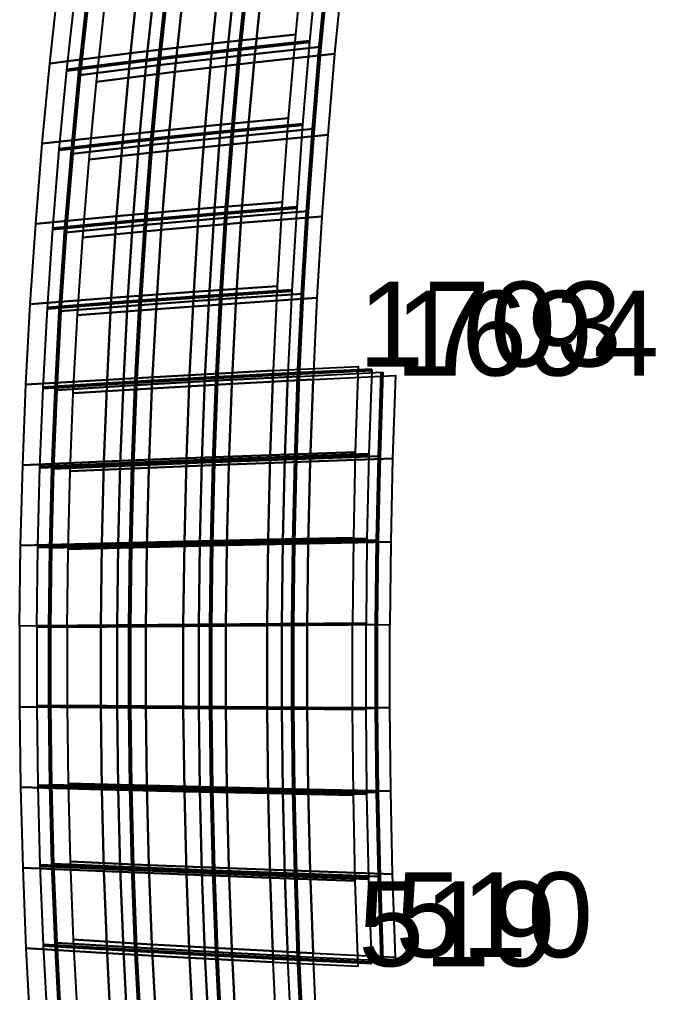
# Model space of a CAD drawing. Extents: x -18.4 to 19.4, y -18.4 to 18.4.
# Drawn here: x -18.4 to -10.9, y -3.84 to 7.63 of the extents above; entities that cross this region are included whole.
import ezdxf

# ---------------------------------------------------------------- set-up
doc = ezdxf.new("R2010")
doc.units = 0
doc.header["$MEASUREMENT"] = 0
doc.layers.add('Errors', color=7, linetype='CONTINUOUS')
doc.layers.add('TestBases', color=7, linetype='CONTINUOUS')
doc.layers.add('LowerTendons', color=4, linetype='CONTINUOUS', lineweight=53)
doc.layers.add('UpperTendons', color=160, linetype='CONTINUOUS', lineweight=50)
doc.styles.get("Standard").update_dxf_attribs({"font": 'arial.ttf', "width": 40, "oblique": 50})

msp = doc.modelspace()

# ---------------------------------------------------------------- linework, layer by layer
at = {"layer": 'LowerTendons'}
for p, q in [((-14.856, 7.3025, 31.2911), (-14.7627, 8.2666, 31.0948)), ((-15.719, 8.1494, 30.6539), (-15.8154, 7.1977, 30.8419)), ((-16.6627, 8.0247, 30.1848), (-16.7618, 7.0863, 30.3642)), ((-17.6942, 6.9681, 29.8583), (-17.5931, 7.8925, 29.6876)), ((-14.9374, 6.3353, 31.4626), (-14.856, 7.3025, 31.2911)), ((-15.8154, 7.1977, 30.8419), (-15.8997, 6.2433, 31.0062)), ((-16.7618, 7.0863, 30.3642), (-16.8483, 6.1456, 30.5209)), ((-17.7824, 6.0422, 30.0073), (-17.6942, 6.9681, 29.8583)), ((-15.0071, 5.3652, 31.6095), (-14.9374, 6.3353, 31.4626)), ((-15.8997, 6.2433, 31.0062), (-15.9717, 5.2866, 31.1466)), ((-16.8483, 6.1456, 30.5209), (-16.9222, 5.2032, 30.6549)), ((-17.8579, 5.1149, 30.1345), (-17.7824, 6.0422, 30.0073)), ((-15.9717, 5.2866, 31.1466), (-16.0316, 4.328, 31.2636)), ((-15.0651, 4.3928, 31.7318), (-15.0071, 5.3652, 31.6095)), ((-16.9222, 5.2032, 30.6549), (-16.9838, 4.2592, 30.7663)), ((-17.9207, 4.1864, 30.2404), (-17.8579, 5.1149, 30.1345)), ((-15.1116, 3.4186, 31.8295), (-15.0651, 4.3928, 31.7318)), ((-16.9838, 4.2592, 30.7663), (-17.033, 3.3139, 30.8553)), ((-16.0316, 4.328, 31.2636), (-16.0796, 3.3679, 31.357)), ((-17.9708, 3.257, 30.325), (-17.9207, 4.1864, 30.2404)), ((-14.1298, 3.4662, 32.2722), (-14.1631, 2.477, 32.3485)), ((-16.0796, 3.3679, 31.357), (-16.1155, 2.4065, 31.427)), ((-15.1462, 2.4429, 31.9027), (-15.1116, 3.4186, 31.8295)), ((-18.0083, 2.3269, 30.3883), (-17.9708, 3.257, 30.325)), ((-17.033, 3.3139, 30.8553), (-17.0698, 2.3678, 30.9221)), ((-15.1694, 1.4662, 31.9514), (-15.1462, 2.4429, 31.9027)), ((-14.1631, 2.477, 32.3485), (-14.1854, 1.4867, 32.3994)), ((-18.0333, 1.3964, 30.4304), (-18.0083, 2.3269, 30.3883)), ((-17.0698, 2.3678, 30.9221), (-17.0943, 1.421, 30.9665)), ((-16.1155, 2.4065, 31.427), (-16.1394, 1.4442, 31.4737)), ((-18.0457, 0.4655, 30.4515), (-18.0333, 1.3964, 30.4304)), ((-17.0943, 1.421, 30.9665), (-17.1065, 0.4737, 30.9888)), ((-16.1394, 1.4442, 31.4737), (-16.1513, 0.4814, 31.497)), ((-15.181, 0.4888, 31.9758), (-15.1694, 1.4662, 31.9514)), ((-14.1854, 1.4867, 32.3994), (-14.1966, 0.4956, 32.4248)), ((-18.0457, -0.4655, 30.4515), (-18.0457, 0.4655, 30.4515)), ((-17.1065, 0.4737, 30.9888), (-17.1065, -0.4737, 30.9888)), ((-16.1513, 0.4814, 31.497), (-16.1513, -0.4814, 31.497)), ((-15.181, -0.4888, 31.9758), (-15.181, 0.4888, 31.9758)), ((-14.1966, 0.4956, 32.4248), (-14.1966, -0.4956, 32.4248)), ((-18.0333, -1.3964, 30.4304), (-18.0457, -0.4655, 30.4515)), ((-17.1065, -0.4737, 30.9888), (-17.0943, -1.421, 30.9665)), ((-16.1513, -0.4814, 31.497), (-16.1394, -1.4442, 31.4737)), ((-15.1694, -1.4662, 31.9514), (-15.181, -0.4888, 31.9758)), ((-14.1966, -0.4956, 32.4248), (-14.1854, -1.4867, 32.3994)), ((-18.0083, -2.3269, 30.3883), (-18.0333, -1.3964, 30.4304)), ((-17.0943, -1.421, 30.9665), (-17.0698, -2.3678, 30.9221)), ((-16.1394, -1.4442, 31.4737), (-16.1155, -2.4065, 31.427)), ((-15.1462, -2.4429, 31.9027), (-15.1694, -1.4662, 31.9514)), ((-14.1854, -1.4867, 32.3994), (-14.1631, -2.477, 32.3485)), ((-17.9708, -3.257, 30.325), (-18.0083, -2.3269, 30.3883)), ((-17.0698, -2.3678, 30.9221), (-17.033, -3.3139, 30.8553)), ((-16.1155, -2.4065, 31.427), (-16.0796, -3.3679, 31.357)), ((-15.1116, -3.4186, 31.8295), (-15.1462, -2.4429, 31.9027)), ((-14.1631, -2.477, 32.3485), (-14.1298, -3.4662, 32.2722)), ((-17.9207, -4.1864, 30.2404), (-17.9708, -3.257, 30.325)), ((-17.033, -3.3139, 30.8553), (-16.9838, -4.2592, 30.7663)), ((-16.0796, -3.3679, 31.357), (-16.0316, -4.328, 31.2636)), ((-15.0651, -4.3928, 31.7318), (-15.1116, -3.4186, 31.8295))]:
    msp.add_line(p, q, dxfattribs=at)
at = {"layer": 'TestBases'}
for points in [[(-15.1497, 7.4469, 31.9098), (-16.1281, 7.3401, 31.4518), (-16.0298, 8.3105, 31.26), (-15.0546, 8.4301, 31.7096)], [(-16.1281, 7.3401, 31.4518), (-17.0932, 7.2264, 30.9646), (-16.9922, 8.1834, 30.7816), (-16.0298, 8.3105, 31.26)], [(-14.9819, 7.3644, 31.5563), (-15.9494, 7.2587, 31.1033), (-15.8522, 8.2184, 30.9137), (-14.8878, 8.3367, 31.3583)], [(-14.9819, 7.3644, 31.5563), (-15.9494, 7.2587, 31.1033), (-15.8522, 8.2184, 30.9137), (-14.8878, 8.3367, 31.3583)], [(-14.856, 7.3025, 31.2911), (-15.8154, 7.1977, 30.8419), (-15.719, 8.1494, 30.6539), (-14.7627, 8.2666, 31.0948)], [(-14.856, 7.3025, 31.2911), (-15.8154, 7.1977, 30.8419), (-15.719, 8.1494, 30.6539), (-14.7627, 8.2666, 31.0948)], [(-18.0441, 7.1059, 30.4487), (-17.941, 8.0485, 30.2746), (-16.9922, 8.1834, 30.7816), (-17.0932, 7.2264, 30.9646)], [(-15.9494, 7.2587, 31.1033), (-16.9038, 7.1463, 30.6215), (-16.8039, 8.0927, 30.4406), (-15.8522, 8.2184, 30.9137)], [(-15.9494, 7.2587, 31.1033), (-16.9038, 7.1463, 30.6215), (-16.8039, 8.0927, 30.4406), (-15.8522, 8.2184, 30.9137)], [(-15.8154, 7.1977, 30.8419), (-16.7618, 7.0863, 30.3642), (-16.6627, 8.0247, 30.1848), (-15.719, 8.1494, 30.6539)], [(-15.8154, 7.1977, 30.8419), (-16.7618, 7.0863, 30.3642), (-16.6627, 8.0247, 30.1848), (-15.719, 8.1494, 30.6539)], [(-14.6881, 7.22, 30.9375), (-15.6367, 7.1164, 30.4934), (-15.5414, 8.0573, 30.3075), (-14.5959, 8.1732, 30.7434)], [(-17.8442, 7.0272, 30.1113), (-17.7422, 7.9594, 29.9391), (-16.8039, 8.0927, 30.4406), (-16.9038, 7.1463, 30.6215)], [(-17.8442, 7.0272, 30.1113), (-17.7422, 7.9594, 29.9391), (-16.8039, 8.0927, 30.4406), (-16.9038, 7.1463, 30.6215)], [(-15.6367, 7.1164, 30.4934), (-16.5724, 7.0062, 30.0211), (-16.4744, 7.934, 29.8437), (-15.5414, 8.0573, 30.3075)], [(-17.6942, 6.9681, 29.8583), (-17.5931, 7.8925, 29.6876), (-16.6627, 8.0247, 30.1848), (-16.7618, 7.0863, 30.3642)], [(-17.6942, 6.9681, 29.8583), (-17.5931, 7.8925, 29.6876), (-16.6627, 8.0247, 30.1848), (-16.7618, 7.0863, 30.3642)], [(-17.4943, 6.8894, 29.5209), (-17.3943, 7.8033, 29.3521), (-16.4744, 7.934, 29.8437), (-16.5724, 7.0062, 30.0211)], [(-16.2141, 6.3668, 31.6193), (-16.1281, 7.3401, 31.4518), (-15.1497, 7.4469, 31.9098), (-15.2328, 6.4606, 32.0848)], [(-16.0344, 6.2963, 31.2689), (-15.9494, 7.2587, 31.1033), (-14.9819, 7.3644, 31.5563), (-15.064, 6.389, 31.7292)], [(-16.0344, 6.2963, 31.2689), (-15.9494, 7.2587, 31.1033), (-14.9819, 7.3644, 31.5563), (-15.064, 6.389, 31.7292)], [(-18.1341, 6.1617, 30.6006), (-18.0441, 7.1059, 30.4487), (-17.0932, 7.2264, 30.9646), (-17.1814, 6.2672, 31.1244)], [(-17.1814, 6.2672, 31.1244), (-17.0932, 7.2264, 30.9646), (-16.1281, 7.3401, 31.4518), (-16.2141, 6.3668, 31.6193)], [(-16.9911, 6.1977, 30.7795), (-16.9038, 7.1463, 30.6215), (-15.9494, 7.2587, 31.1033), (-16.0344, 6.2963, 31.2689)], [(-16.9911, 6.1977, 30.7795), (-16.9038, 7.1463, 30.6215), (-15.9494, 7.2587, 31.1033), (-16.0344, 6.2963, 31.2689)], [(-15.8997, 6.2433, 31.0062), (-15.8154, 7.1977, 30.8419), (-14.856, 7.3025, 31.2911), (-14.9374, 6.3353, 31.4626)], [(-15.8997, 6.2433, 31.0062), (-15.8154, 7.1977, 30.8419), (-14.856, 7.3025, 31.2911), (-14.9374, 6.3353, 31.4626)], [(-17.9331, 6.0934, 30.2616), (-17.8442, 7.0272, 30.1113), (-16.9038, 7.1463, 30.6215), (-16.9911, 6.1977, 30.7795)], [(-17.9331, 6.0934, 30.2616), (-17.8442, 7.0272, 30.1113), (-16.9038, 7.1463, 30.6215), (-16.9911, 6.1977, 30.7795)], [(-16.8483, 6.1456, 30.5209), (-16.7618, 7.0863, 30.3642), (-15.8154, 7.1977, 30.8419), (-15.8997, 6.2433, 31.0062)], [(-16.8483, 6.1456, 30.5209), (-16.7618, 7.0863, 30.3642), (-15.8154, 7.1977, 30.8419), (-15.8997, 6.2433, 31.0062)], [(-16.6579, 6.0762, 30.176), (-16.5724, 7.0062, 30.0211), (-15.6367, 7.1164, 30.4934), (-15.72, 6.1728, 30.6558)], [(-15.72, 6.1728, 30.6558), (-15.6367, 7.1164, 30.4934), (-14.6881, 7.22, 30.9375), (-14.7686, 6.2637, 31.1071)], [(-17.7824, 6.0422, 30.0073), (-17.6942, 6.9681, 29.8583), (-16.7618, 7.0863, 30.3642), (-16.8483, 6.1456, 30.5209)], [(-17.7824, 6.0422, 30.0073), (-17.6942, 6.9681, 29.8583), (-16.7618, 7.0863, 30.3642), (-16.8483, 6.1456, 30.5209)], [(-17.5815, 5.9739, 29.6682), (-17.4943, 6.8894, 29.5209), (-16.5724, 7.0062, 30.0211), (-16.6579, 6.0762, 30.176)], [(-15.3038, 5.4713, 32.2345), (-16.2875, 5.3912, 31.7625), (-16.2141, 6.3668, 31.6193), (-15.2328, 6.4606, 32.0848)], [(-16.2875, 5.3912, 31.7625), (-17.2568, 5.3061, 31.2611), (-17.1814, 6.2672, 31.1244), (-16.2141, 6.3668, 31.6193)], [(-15.1343, 5.4107, 31.8773), (-16.107, 5.3314, 31.4106), (-16.0344, 6.2963, 31.2689), (-15.064, 6.389, 31.7292)], [(-15.1343, 5.4107, 31.8773), (-16.107, 5.3314, 31.4106), (-16.0344, 6.2963, 31.2689), (-15.064, 6.389, 31.7292)], [(-15.0071, 5.3652, 31.6095), (-15.9717, 5.2866, 31.1466), (-15.8997, 6.2433, 31.0062), (-14.9374, 6.3353, 31.4626)], [(-15.0071, 5.3652, 31.6095), (-15.9717, 5.2866, 31.1466), (-15.8997, 6.2433, 31.0062), (-14.9374, 6.3353, 31.4626)], [(-18.211, 5.216, 30.7304), (-18.1341, 6.1617, 30.6006), (-17.1814, 6.2672, 31.1244), (-17.2568, 5.3061, 31.2611)], [(-18.0092, 5.1582, 30.3899), (-17.9331, 6.0934, 30.2616), (-16.9911, 6.1977, 30.7795), (-17.0656, 5.2473, 30.9147)], [(-18.0092, 5.1582, 30.3899), (-17.9331, 6.0934, 30.2616), (-16.9911, 6.1977, 30.7795), (-17.0656, 5.2473, 30.9147)], [(-16.107, 5.3314, 31.4106), (-17.0656, 5.2473, 30.9147), (-16.9911, 6.1977, 30.7795), (-16.0344, 6.2963, 31.2689)], [(-16.107, 5.3314, 31.4106), (-17.0656, 5.2473, 30.9147), (-16.9911, 6.1977, 30.7795), (-16.0344, 6.2963, 31.2689)], [(-15.9717, 5.2866, 31.1466), (-16.9222, 5.2032, 30.6549), (-16.8483, 6.1456, 30.5209), (-15.8997, 6.2433, 31.0062)], [(-15.9717, 5.2866, 31.1466), (-16.9222, 5.2032, 30.6549), (-16.8483, 6.1456, 30.5209), (-15.8997, 6.2433, 31.0062)], [(-14.8375, 5.3046, 31.2523), (-15.7912, 5.2269, 30.7947), (-15.72, 6.1728, 30.6558), (-14.7686, 6.2637, 31.1071)], [(-17.8579, 5.1149, 30.1345), (-17.7824, 6.0422, 30.0073), (-16.8483, 6.1456, 30.5209), (-16.9222, 5.2032, 30.6549)], [(-17.8579, 5.1149, 30.1345), (-17.7824, 6.0422, 30.0073), (-16.8483, 6.1456, 30.5209), (-16.9222, 5.2032, 30.6549)], [(-15.7912, 5.2269, 30.7947), (-16.731, 5.1444, 30.3085), (-16.6579, 6.0762, 30.176), (-15.72, 6.1728, 30.6558)], [(-17.6561, 5.0571, 29.794), (-17.5815, 5.9739, 29.6682), (-16.6579, 6.0762, 30.176), (-16.731, 5.1444, 30.3085)], [(-17.3196, 4.3434, 31.3747), (-17.2568, 5.3061, 31.2611), (-16.2875, 5.3912, 31.7625), (-16.3487, 4.4136, 31.8818)], [(-16.3487, 4.4136, 31.8818), (-16.2875, 5.3912, 31.7625), (-15.3038, 5.4713, 32.2345), (-15.363, 4.4797, 32.3592)], [(-16.1675, 4.3647, 31.5285), (-16.107, 5.3314, 31.4106), (-15.1343, 5.4107, 31.8773), (-15.1928, 4.4301, 32.0007)], [(-16.1675, 4.3647, 31.5285), (-16.107, 5.3314, 31.4106), (-15.1343, 5.4107, 31.8773), (-15.1928, 4.4301, 32.0007)], [(-18.2751, 4.2692, 30.8384), (-18.211, 5.216, 30.7304), (-17.2568, 5.3061, 31.2611), (-17.3196, 4.3434, 31.3747)], [(-17.1277, 4.2953, 31.0271), (-17.0656, 5.2473, 30.9147), (-16.107, 5.3314, 31.4106), (-16.1675, 4.3647, 31.5285)], [(-17.1277, 4.2953, 31.0271), (-17.0656, 5.2473, 30.9147), (-16.107, 5.3314, 31.4106), (-16.1675, 4.3647, 31.5285)], [(-16.9838, 4.2592, 30.7663), (-16.9222, 5.2032, 30.6549), (-15.9717, 5.2866, 31.1466), (-16.0316, 4.328, 31.2636)], [(-16.9838, 4.2592, 30.7663), (-16.9222, 5.2032, 30.6549), (-15.9717, 5.2866, 31.1466), (-16.0316, 4.328, 31.2636)], [(-16.0316, 4.328, 31.2636), (-15.9717, 5.2866, 31.1466), (-15.0071, 5.3652, 31.6095), (-15.0651, 4.3928, 31.7318)], [(-16.0316, 4.328, 31.2636), (-15.9717, 5.2866, 31.1466), (-15.0071, 5.3652, 31.6095), (-15.0651, 4.3928, 31.7318)], [(-15.8505, 4.2791, 30.9103), (-15.7912, 5.2269, 30.7947), (-14.8375, 5.3046, 31.2523), (-14.8949, 4.3432, 31.3732)], [(-18.0726, 4.2219, 30.4967), (-18.0092, 5.1582, 30.3899), (-17.0656, 5.2473, 30.9147), (-17.1277, 4.2953, 31.0271)], [(-18.0726, 4.2219, 30.4967), (-18.0092, 5.1582, 30.3899), (-17.0656, 5.2473, 30.9147), (-17.1277, 4.2953, 31.0271)], [(-17.9207, 4.1864, 30.2404), (-17.8579, 5.1149, 30.1345), (-16.9222, 5.2032, 30.6549), (-16.9838, 4.2592, 30.7663)], [(-17.9207, 4.1864, 30.2404), (-17.8579, 5.1149, 30.1345), (-16.9222, 5.2032, 30.6549), (-16.9838, 4.2592, 30.7663)], [(-16.7919, 4.2111, 30.4187), (-16.731, 5.1444, 30.3085), (-15.7912, 5.2269, 30.7947), (-15.8505, 4.2791, 30.9103)], [(-17.7182, 4.1391, 29.8987), (-17.6561, 5.0571, 29.794), (-16.731, 5.1444, 30.3085), (-16.7919, 4.2111, 30.4187)], [(-15.4104, 3.4862, 32.4589), (-16.3975, 3.4345, 31.9771), (-16.3487, 4.4136, 31.8818), (-15.363, 4.4797, 32.3592)], [(-16.3975, 3.4345, 31.9771), (-17.3698, 3.3795, 31.4655), (-17.3196, 4.3434, 31.3747), (-16.3487, 4.4136, 31.8818)], [(-16.2159, 3.3964, 31.6228), (-17.1773, 3.342, 31.1168), (-17.1277, 4.2953, 31.0271), (-16.1675, 4.3647, 31.5285)], [(-16.2159, 3.3964, 31.6228), (-17.1773, 3.342, 31.1168), (-17.1277, 4.2953, 31.0271), (-16.1675, 4.3647, 31.5285)], [(-15.2396, 3.4476, 32.0992), (-16.2159, 3.3964, 31.6228), (-16.1675, 4.3647, 31.5285), (-15.1928, 4.4301, 32.0007)], [(-15.2396, 3.4476, 32.0992), (-16.2159, 3.3964, 31.6228), (-16.1675, 4.3647, 31.5285), (-15.1928, 4.4301, 32.0007)], [(-15.1116, 3.4186, 31.8295), (-16.0796, 3.3679, 31.357), (-16.0316, 4.328, 31.2636), (-15.0651, 4.3928, 31.7318)], [(-15.1116, 3.4186, 31.8295), (-16.0796, 3.3679, 31.357), (-16.0316, 4.328, 31.2636), (-15.0651, 4.3928, 31.7318)], [(-18.3261, 3.3214, 30.9246), (-18.2751, 4.2692, 30.8384), (-17.3196, 4.3434, 31.3747), (-17.3698, 3.3795, 31.4655)], [(-18.1231, 3.2846, 30.5819), (-18.0726, 4.2219, 30.4967), (-17.1277, 4.2953, 31.0271), (-17.1773, 3.342, 31.1168)], [(-18.1231, 3.2846, 30.5819), (-18.0726, 4.2219, 30.4967), (-17.1277, 4.2953, 31.0271), (-17.1773, 3.342, 31.1168)], [(-17.9708, 3.257, 30.325), (-17.9207, 4.1864, 30.2404), (-16.9838, 4.2592, 30.7663), (-17.033, 3.3139, 30.8553)], [(-17.9708, 3.257, 30.325), (-17.9207, 4.1864, 30.2404), (-16.9838, 4.2592, 30.7663), (-17.033, 3.3139, 30.8553)], [(-16.0796, 3.3679, 31.357), (-17.033, 3.3139, 30.8553), (-16.9838, 4.2592, 30.7663), (-16.0316, 4.328, 31.2636)], [(-16.0796, 3.3679, 31.357), (-17.033, 3.3139, 30.8553), (-16.9838, 4.2592, 30.7663), (-16.0316, 4.328, 31.2636)], [(-15.8979, 3.3298, 31.0027), (-16.8405, 3.2765, 30.5067), (-16.7919, 4.2111, 30.4187), (-15.8505, 4.2791, 30.9103)], [(-14.9408, 3.38, 31.4698), (-15.8979, 3.3298, 31.0027), (-15.8505, 4.2791, 30.9103), (-14.8949, 4.3432, 31.3732)], [(-17.7677, 3.2202, 29.9823), (-17.7182, 4.1391, 29.8987), (-16.7919, 4.2111, 30.4187), (-16.8405, 3.2765, 30.5067)], [(-16.4342, 2.4541, 32.0484), (-16.3975, 3.4345, 31.9771), (-15.4104, 3.4862, 32.4589), (-15.4457, 2.4912, 32.5335)], [(-16.2521, 2.4269, 31.6933), (-16.2159, 3.3964, 31.6228), (-15.2396, 3.4476, 32.0992), (-15.2746, 2.4636, 32.173)], [(-16.2521, 2.4269, 31.6933), (-16.2159, 3.3964, 31.6228), (-15.2396, 3.4476, 32.0992), (-15.2746, 2.4636, 32.173)], [(-15.4457, 2.4912, 32.5335), (-15.4104, 3.4862, 32.4589), (-14.4092, 3.5347, 32.9103), (-14.4432, 2.526, 32.9882)], [(-15.2746, 2.4636, 32.173), (-15.2396, 3.4476, 32.0992), (-14.2495, 3.4955, 32.5457), (-14.2832, 2.498, 32.6227)], [(-15.2746, 2.4636, 32.173), (-15.2396, 3.4476, 32.0992), (-14.2495, 3.4955, 32.5457), (-14.2832, 2.498, 32.6227)], [(-15.1462, 2.4429, 31.9027), (-15.1116, 3.4186, 31.8295), (-14.1298, 3.4662, 32.2722), (-14.1631, 2.477, 32.3485)], [(-15.1462, 2.4429, 31.9027), (-15.1116, 3.4186, 31.8295), (-14.1298, 3.4662, 32.2722), (-14.1631, 2.477, 32.3485)], [(-18.3644, 2.3729, 30.9892), (-18.3261, 3.3214, 30.9246), (-17.3698, 3.3795, 31.4655), (-17.4073, 2.4146, 31.5336)], [(-18.1609, 2.3466, 30.6458), (-18.1231, 3.2846, 30.5819), (-17.1773, 3.342, 31.1168), (-17.2144, 2.3878, 31.1842)], [(-18.1609, 2.3466, 30.6458), (-18.1231, 3.2846, 30.5819), (-17.1773, 3.342, 31.1168), (-17.2144, 2.3878, 31.1842)], [(-17.4073, 2.4146, 31.5336), (-17.3698, 3.3795, 31.4655), (-16.3975, 3.4345, 31.9771), (-16.4342, 2.4541, 32.0484)], [(-17.2144, 2.3878, 31.1842), (-17.1773, 3.342, 31.1168), (-16.2159, 3.3964, 31.6228), (-16.2521, 2.4269, 31.6933)], [(-17.2144, 2.3878, 31.1842), (-17.1773, 3.342, 31.1168), (-16.2159, 3.3964, 31.6228), (-16.2521, 2.4269, 31.6933)], [(-17.0698, 2.3678, 30.9221), (-17.033, 3.3139, 30.8553), (-16.0796, 3.3679, 31.357), (-16.1155, 2.4065, 31.427)], [(-17.0698, 2.3678, 30.9221), (-17.033, 3.3139, 30.8553), (-16.0796, 3.3679, 31.357), (-16.1155, 2.4065, 31.427)], [(-16.8769, 2.341, 30.5727), (-16.8405, 3.2765, 30.5067), (-15.8979, 3.3298, 31.0027), (-15.9334, 2.3793, 31.0719)], [(-16.1155, 2.4065, 31.427), (-16.0796, 3.3679, 31.357), (-15.1116, 3.4186, 31.8295), (-15.1462, 2.4429, 31.9027)], [(-16.1155, 2.4065, 31.427), (-16.0796, 3.3679, 31.357), (-15.1116, 3.4186, 31.8295), (-15.1462, 2.4429, 31.9027)], [(-15.9334, 2.3793, 31.0719), (-15.8979, 3.3298, 31.0027), (-14.9408, 3.38, 31.4698), (-14.9751, 2.4153, 31.5422)], [(-14.9751, 2.4153, 31.5422), (-14.9408, 3.38, 31.4698), (-13.9701, 3.427, 31.9075), (-14.0031, 2.449, 31.983)], [(-18.0083, 2.3269, 30.3883), (-17.9708, 3.257, 30.325), (-17.033, 3.3139, 30.8553), (-17.0698, 2.3678, 30.9221)], [(-18.0083, 2.3269, 30.3883), (-17.9708, 3.257, 30.325), (-17.033, 3.3139, 30.8553), (-17.0698, 2.3678, 30.9221)], [(-17.8048, 2.3006, 30.0449), (-17.7677, 3.2202, 29.9823), (-16.8405, 3.2765, 30.5067), (-16.8769, 2.341, 30.5727)], [(-14.4659, 1.5161, 33.0401), (-15.4694, 1.4952, 32.5832), (-15.4457, 2.4912, 32.5335), (-14.4432, 2.526, 32.9882)], [(-18.3899, 1.424, 31.0322), (-18.3644, 2.3729, 30.9892), (-17.4073, 2.4146, 31.5336), (-17.4323, 1.4491, 31.5788)], [(-16.4585, 1.4728, 32.0961), (-17.4323, 1.4491, 31.5788), (-17.4073, 2.4146, 31.5336), (-16.4342, 2.4541, 32.0484)], [(-16.2761, 1.4565, 31.7405), (-17.2391, 1.433, 31.2289), (-17.2144, 2.3878, 31.1842), (-16.2521, 2.4269, 31.6933)], [(-16.2761, 1.4565, 31.7405), (-17.2391, 1.433, 31.2289), (-17.2144, 2.3878, 31.1842), (-16.2521, 2.4269, 31.6933)], [(-15.4694, 1.4952, 32.5832), (-16.4585, 1.4728, 32.0961), (-16.4342, 2.4541, 32.0484), (-15.4457, 2.4912, 32.5335)], [(-15.298, 1.4786, 32.2222), (-16.2761, 1.4565, 31.7405), (-16.2521, 2.4269, 31.6933), (-15.2746, 2.4636, 32.173)], [(-15.298, 1.4786, 32.2222), (-16.2761, 1.4565, 31.7405), (-16.2521, 2.4269, 31.6933), (-15.2746, 2.4636, 32.173)], [(-15.1694, 1.4662, 31.9514), (-16.1394, 1.4442, 31.4737), (-16.1155, 2.4065, 31.427), (-15.1462, 2.4429, 31.9027)], [(-15.1694, 1.4662, 31.9514), (-16.1394, 1.4442, 31.4737), (-16.1155, 2.4065, 31.427), (-15.1462, 2.4429, 31.9027)], [(-14.998, 1.4496, 31.5904), (-15.957, 1.4279, 31.1181), (-15.9334, 2.3793, 31.0719), (-14.9751, 2.4153, 31.5422)], [(-14.3056, 1.4993, 32.674), (-15.298, 1.4786, 32.2222), (-15.2746, 2.4636, 32.173), (-14.2832, 2.498, 32.6227)], [(-14.3056, 1.4993, 32.674), (-15.298, 1.4786, 32.2222), (-15.2746, 2.4636, 32.173), (-14.2832, 2.498, 32.6227)], [(-14.1854, 1.4867, 32.3994), (-15.1694, 1.4662, 31.9514), (-15.1462, 2.4429, 31.9027), (-14.1631, 2.477, 32.3485)], [(-14.1854, 1.4867, 32.3994), (-15.1694, 1.4662, 31.9514), (-15.1462, 2.4429, 31.9027), (-14.1631, 2.477, 32.3485)], [(-14.0251, 1.4699, 32.0333), (-14.998, 1.4496, 31.5904), (-14.9751, 2.4153, 31.5422), (-14.0031, 2.449, 31.983)], [(-18.1861, 1.4082, 30.6883), (-18.1609, 2.3466, 30.6458), (-17.2144, 2.3878, 31.1842), (-17.2391, 1.433, 31.2289)], [(-18.1861, 1.4082, 30.6883), (-18.1609, 2.3466, 30.6458), (-17.2144, 2.3878, 31.1842), (-17.2391, 1.433, 31.2289)], [(-18.0333, 1.3964, 30.4304), (-18.0083, 2.3269, 30.3883), (-17.0698, 2.3678, 30.9221), (-17.0943, 1.421, 30.9665)], [(-18.0333, 1.3964, 30.4304), (-18.0083, 2.3269, 30.3883), (-17.0698, 2.3678, 30.9221), (-17.0943, 1.421, 30.9665)], [(-17.8295, 1.3806, 30.0866), (-17.8048, 2.3006, 30.0449), (-16.8769, 2.341, 30.5727), (-16.9011, 1.4049, 30.6166)], [(-16.1394, 1.4442, 31.4737), (-17.0943, 1.421, 30.9665), (-17.0698, 2.3678, 30.9221), (-16.1155, 2.4065, 31.427)], [(-16.1394, 1.4442, 31.4737), (-17.0943, 1.421, 30.9665), (-17.0698, 2.3678, 30.9221), (-16.1155, 2.4065, 31.427)], [(-15.957, 1.4279, 31.1181), (-16.9011, 1.4049, 30.6166), (-16.8769, 2.341, 30.5727), (-15.9334, 2.3793, 31.0719)], [(-16.4707, 0.491, 32.1198), (-16.4585, 1.4728, 32.0961), (-15.4694, 1.4952, 32.5832), (-15.4812, 0.4985, 32.6081)], [(-15.4812, 0.4985, 32.6081), (-15.4694, 1.4952, 32.5832), (-14.4659, 1.5161, 33.0401), (-14.4773, 0.5054, 33.066)], [(-15.3097, 0.493, 32.2468), (-15.298, 1.4786, 32.2222), (-14.3056, 1.4993, 32.674), (-14.3169, 0.4998, 32.6996)], [(-15.3097, 0.493, 32.2468), (-15.298, 1.4786, 32.2222), (-14.3056, 1.4993, 32.674), (-14.3169, 0.4998, 32.6996)], [(-18.4025, 0.4747, 31.0536), (-18.3899, 1.424, 31.0322), (-17.4323, 1.4491, 31.5788), (-17.4448, 0.483, 31.6015)], [(-18.1986, 0.4694, 30.7095), (-18.1861, 1.4082, 30.6883), (-17.2391, 1.433, 31.2289), (-17.2515, 0.4777, 31.2514)], [(-18.1986, 0.4694, 30.7095), (-18.1861, 1.4082, 30.6883), (-17.2391, 1.433, 31.2289), (-17.2515, 0.4777, 31.2514)], [(-18.0457, 0.4655, 30.4515), (-18.0333, 1.3964, 30.4304), (-17.0943, 1.421, 30.9665), (-17.1065, 0.4737, 30.9888)], [(-18.0457, 0.4655, 30.4515), (-18.0333, 1.3964, 30.4304), (-17.0943, 1.421, 30.9665), (-17.1065, 0.4737, 30.9888)], [(-17.8418, 0.4602, 30.1074), (-17.8295, 1.3806, 30.0866), (-16.9011, 1.4049, 30.6166), (-16.9132, 0.4683, 30.6386)], [(-17.4448, 0.483, 31.6015), (-17.4323, 1.4491, 31.5788), (-16.4585, 1.4728, 32.0961), (-16.4707, 0.491, 32.1198)], [(-17.2515, 0.4777, 31.2514), (-17.2391, 1.433, 31.2289), (-16.2761, 1.4565, 31.7405), (-16.2882, 0.4855, 31.7639)], [(-17.2515, 0.4777, 31.2514), (-17.2391, 1.433, 31.2289), (-16.2761, 1.4565, 31.7405), (-16.2882, 0.4855, 31.7639)], [(-17.1065, 0.4737, 30.9888), (-17.0943, 1.421, 30.9665), (-16.1394, 1.4442, 31.4737), (-16.1513, 0.4814, 31.497)], [(-17.1065, 0.4737, 30.9888), (-17.0943, 1.421, 30.9665), (-16.1394, 1.4442, 31.4737), (-16.1513, 0.4814, 31.497)], [(-16.9132, 0.4683, 30.6386), (-16.9011, 1.4049, 30.6166), (-15.957, 1.4279, 31.1181), (-15.9688, 0.476, 31.1411)], [(-16.2882, 0.4855, 31.7639), (-16.2761, 1.4565, 31.7405), (-15.298, 1.4786, 32.2222), (-15.3097, 0.493, 32.2468)], [(-16.2882, 0.4855, 31.7639), (-16.2761, 1.4565, 31.7405), (-15.298, 1.4786, 32.2222), (-15.3097, 0.493, 32.2468)], [(-16.1513, 0.4814, 31.497), (-16.1394, 1.4442, 31.4737), (-15.1694, 1.4662, 31.9514), (-15.181, 0.4888, 31.9758)], [(-16.1513, 0.4814, 31.497), (-16.1394, 1.4442, 31.4737), (-15.1694, 1.4662, 31.9514), (-15.181, 0.4888, 31.9758)], [(-15.9688, 0.476, 31.1411), (-15.957, 1.4279, 31.1181), (-14.998, 1.4496, 31.5904), (-15.0095, 0.4833, 31.6145)], [(-15.181, 0.4888, 31.9758), (-15.1694, 1.4662, 31.9514), (-14.1854, 1.4867, 32.3994), (-14.1966, 0.4956, 32.4248)], [(-15.181, 0.4888, 31.9758), (-15.1694, 1.4662, 31.9514), (-14.1854, 1.4867, 32.3994), (-14.1966, 0.4956, 32.4248)], [(-15.0095, 0.4833, 31.6145), (-14.998, 1.4496, 31.5904), (-14.0251, 1.4699, 32.0333), (-14.0362, 0.49, 32.0584)], [(-18.4025, 0.4747, 31.0536), (-18.4025, -0.4747, 31.0536), (-17.4448, -0.483, 31.6015), (-17.4448, 0.483, 31.6015)], [(-18.1986, 0.4694, 30.7095), (-18.1986, -0.4694, 30.7095), (-17.2515, -0.4777, 31.2514), (-17.2515, 0.4777, 31.2514)], [(-18.1986, 0.4694, 30.7095), (-18.1986, -0.4694, 30.7095), (-17.2515, -0.4777, 31.2514), (-17.2515, 0.4777, 31.2514)], [(-18.0457, 0.4655, 30.4515), (-18.0457, -0.4655, 30.4515), (-17.1065, -0.4737, 30.9888), (-17.1065, 0.4737, 30.9888)], [(-18.0457, 0.4655, 30.4515), (-18.0457, -0.4655, 30.4515), (-17.1065, -0.4737, 30.9888), (-17.1065, 0.4737, 30.9888)], [(-17.8418, 0.4602, 30.1074), (-17.8418, -0.4602, 30.1074), (-16.9132, -0.4683, 30.6386), (-16.9132, 0.4683, 30.6386)], [(-16.4707, 0.491, 32.1198), (-17.4448, 0.483, 31.6015), (-17.4448, -0.483, 31.6015), (-16.4707, -0.491, 32.1198)], [(-16.2882, 0.4855, 31.7639), (-17.2515, 0.4777, 31.2514), (-17.2515, -0.4777, 31.2514), (-16.2882, -0.4855, 31.7639)], [(-16.2882, 0.4855, 31.7639), (-17.2515, 0.4777, 31.2514), (-17.2515, -0.4777, 31.2514), (-16.2882, -0.4855, 31.7639)], [(-16.1513, 0.4814, 31.497), (-17.1065, 0.4737, 30.9888), (-17.1065, -0.4737, 30.9888), (-16.1513, -0.4814, 31.497)], [(-16.1513, 0.4814, 31.497), (-17.1065, 0.4737, 30.9888), (-17.1065, -0.4737, 30.9888), (-16.1513, -0.4814, 31.497)], [(-15.9688, 0.476, 31.1411), (-16.9132, 0.4683, 30.6386), (-16.9132, -0.4683, 30.6386), (-15.9688, -0.476, 31.1411)], [(-15.4812, 0.4985, 32.6081), (-16.4707, 0.491, 32.1198), (-16.4707, -0.491, 32.1198), (-15.4812, -0.4985, 32.6081)], [(-15.3097, 0.493, 32.2468), (-16.2882, 0.4855, 31.7639), (-16.2882, -0.4855, 31.7639), (-15.3097, -0.493, 32.2468)], [(-15.3097, 0.493, 32.2468), (-16.2882, 0.4855, 31.7639), (-16.2882, -0.4855, 31.7639), (-15.3097, -0.493, 32.2468)], [(-15.181, 0.4888, 31.9758), (-16.1513, 0.4814, 31.497), (-16.1513, -0.4814, 31.497), (-15.181, -0.4888, 31.9758)], [(-15.181, 0.4888, 31.9758), (-16.1513, 0.4814, 31.497), (-16.1513, -0.4814, 31.497), (-15.181, -0.4888, 31.9758)], [(-15.0095, 0.4833, 31.6145), (-15.9688, 0.476, 31.1411), (-15.9688, -0.476, 31.1411), (-15.0095, -0.4833, 31.6145)], [(-14.4773, 0.5054, 33.066), (-15.4812, 0.4985, 32.6081), (-15.4812, -0.4985, 32.6081), (-14.4773, -0.5054, 33.066)], [(-14.3169, 0.4998, 32.6996), (-15.3097, 0.493, 32.2468), (-15.3097, -0.493, 32.2468), (-14.3169, -0.4998, 32.6996)], [(-14.3169, 0.4998, 32.6996), (-15.3097, 0.493, 32.2468), (-15.3097, -0.493, 32.2468), (-14.3169, -0.4998, 32.6996)], [(-14.1966, 0.4956, 32.4248), (-15.181, 0.4888, 31.9758), (-15.181, -0.4888, 31.9758), (-14.1966, -0.4956, 32.4248)], [(-14.1966, 0.4956, 32.4248), (-15.181, 0.4888, 31.9758), (-15.181, -0.4888, 31.9758), (-14.1966, -0.4956, 32.4248)], [(-14.0362, 0.49, 32.0584), (-15.0095, 0.4833, 31.6145), (-15.0095, -0.4833, 31.6145), (-14.0362, -0.49, 32.0584)], [(-18.4025, -0.4747, 31.0536), (-18.3899, -1.424, 31.0322), (-17.4323, -1.4491, 31.5788), (-17.4448, -0.483, 31.6015)], [(-18.1986, -0.4694, 30.7095), (-18.1861, -1.4082, 30.6883), (-17.2391, -1.433, 31.2289), (-17.2515, -0.4777, 31.2514)], [(-18.1986, -0.4694, 30.7095), (-18.1861, -1.4082, 30.6883), (-17.2391, -1.433, 31.2289), (-17.2515, -0.4777, 31.2514)], [(-18.0457, -0.4655, 30.4515), (-18.0333, -1.3964, 30.4304), (-17.0943, -1.421, 30.9665), (-17.1065, -0.4737, 30.9888)], [(-18.0457, -0.4655, 30.4515), (-18.0333, -1.3964, 30.4304), (-17.0943, -1.421, 30.9665), (-17.1065, -0.4737, 30.9888)], [(-17.8418, -0.4602, 30.1074), (-17.8295, -1.3806, 30.0866), (-16.9011, -1.4049, 30.6166), (-16.9132, -0.4683, 30.6386)], [(-17.4448, -0.483, 31.6015), (-17.4323, -1.4491, 31.5788), (-16.4585, -1.4728, 32.0961), (-16.4707, -0.491, 32.1198)], [(-17.2515, -0.4777, 31.2514), (-17.2391, -1.433, 31.2289), (-16.2761, -1.4565, 31.7405), (-16.2882, -0.4855, 31.7639)], [(-17.2515, -0.4777, 31.2514), (-17.2391, -1.433, 31.2289), (-16.2761, -1.4565, 31.7405), (-16.2882, -0.4855, 31.7639)], [(-17.1065, -0.4737, 30.9888), (-17.0943, -1.421, 30.9665), (-16.1394, -1.4442, 31.4737), (-16.1513, -0.4814, 31.497)], [(-17.1065, -0.4737, 30.9888), (-17.0943, -1.421, 30.9665), (-16.1394, -1.4442, 31.4737), (-16.1513, -0.4814, 31.497)], [(-16.9132, -0.4683, 30.6386), (-16.9011, -1.4049, 30.6166), (-15.957, -1.4279, 31.1181), (-15.9688, -0.476, 31.1411)], [(-16.4707, -0.491, 32.1198), (-16.4585, -1.4728, 32.0961), (-15.4694, -1.4952, 32.5832), (-15.4812, -0.4985, 32.6081)], [(-16.2882, -0.4855, 31.7639), (-16.2761, -1.4565, 31.7405), (-15.298, -1.4786, 32.2222), (-15.3097, -0.493, 32.2468)], [(-16.2882, -0.4855, 31.7639), (-16.2761, -1.4565, 31.7405), (-15.298, -1.4786, 32.2222), (-15.3097, -0.493, 32.2468)], [(-16.1513, -0.4814, 31.497), (-16.1394, -1.4442, 31.4737), (-15.1694, -1.4662, 31.9514), (-15.181, -0.4888, 31.9758)], [(-16.1513, -0.4814, 31.497), (-16.1394, -1.4442, 31.4737), (-15.1694, -1.4662, 31.9514), (-15.181, -0.4888, 31.9758)], [(-15.9688, -0.476, 31.1411), (-15.957, -1.4279, 31.1181), (-14.998, -1.4496, 31.5904), (-15.0095, -0.4833, 31.6145)], [(-15.4812, -0.4985, 32.6081), (-15.4694, -1.4952, 32.5832), (-14.4659, -1.5161, 33.0401), (-14.4773, -0.5054, 33.066)], [(-15.3097, -0.493, 32.2468), (-15.298, -1.4786, 32.2222), (-14.3056, -1.4993, 32.674), (-14.3169, -0.4998, 32.6996)], [(-15.3097, -0.493, 32.2468), (-15.298, -1.4786, 32.2222), (-14.3056, -1.4993, 32.674), (-14.3169, -0.4998, 32.6996)], [(-15.181, -0.4888, 31.9758), (-15.1694, -1.4662, 31.9514), (-14.1854, -1.4867, 32.3994), (-14.1966, -0.4956, 32.4248)], [(-15.181, -0.4888, 31.9758), (-15.1694, -1.4662, 31.9514), (-14.1854, -1.4867, 32.3994), (-14.1966, -0.4956, 32.4248)], [(-15.0095, -0.4833, 31.6145), (-14.998, -1.4496, 31.5904), (-14.0251, -1.4699, 32.0333), (-14.0362, -0.49, 32.0584)], [(-18.3899, -1.424, 31.0322), (-18.3644, -2.3729, 30.9892), (-17.4073, -2.4146, 31.5336), (-17.4323, -1.4491, 31.5788)], [(-18.1861, -1.4082, 30.6883), (-18.1609, -2.3466, 30.6458), (-17.2144, -2.3878, 31.1842), (-17.2391, -1.433, 31.2289)], [(-18.1861, -1.4082, 30.6883), (-18.1609, -2.3466, 30.6458), (-17.2144, -2.3878, 31.1842), (-17.2391, -1.433, 31.2289)], [(-18.0333, -1.3964, 30.4304), (-18.0083, -2.3269, 30.3883), (-17.0698, -2.3678, 30.9221), (-17.0943, -1.421, 30.9665)], [(-18.0333, -1.3964, 30.4304), (-18.0083, -2.3269, 30.3883), (-17.0698, -2.3678, 30.9221), (-17.0943, -1.421, 30.9665)], [(-17.8295, -1.3806, 30.0866), (-17.8048, -2.3006, 30.0449), (-16.8769, -2.341, 30.5727), (-16.9011, -1.4049, 30.6166)], [(-16.4585, -1.4728, 32.0961), (-17.4323, -1.4491, 31.5788), (-17.4073, -2.4146, 31.5336), (-16.4342, -2.4541, 32.0484)], [(-16.2761, -1.4565, 31.7405), (-17.2391, -1.433, 31.2289), (-17.2144, -2.3878, 31.1842), (-16.2521, -2.4269, 31.6933)], [(-16.2761, -1.4565, 31.7405), (-17.2391, -1.433, 31.2289), (-17.2144, -2.3878, 31.1842), (-16.2521, -2.4269, 31.6933)], [(-16.1394, -1.4442, 31.4737), (-17.0943, -1.421, 30.9665), (-17.0698, -2.3678, 30.9221), (-16.1155, -2.4065, 31.427)], [(-16.1394, -1.4442, 31.4737), (-17.0943, -1.421, 30.9665), (-17.0698, -2.3678, 30.9221), (-16.1155, -2.4065, 31.427)], [(-15.957, -1.4279, 31.1181), (-16.9011, -1.4049, 30.6166), (-16.8769, -2.341, 30.5727), (-15.9334, -2.3793, 31.0719)], [(-15.4694, -1.4952, 32.5832), (-16.4585, -1.4728, 32.0961), (-16.4342, -2.4541, 32.0484), (-15.4457, -2.4912, 32.5335)], [(-15.298, -1.4786, 32.2222), (-16.2761, -1.4565, 31.7405), (-16.2521, -2.4269, 31.6933), (-15.2746, -2.4636, 32.173)], [(-15.298, -1.4786, 32.2222), (-16.2761, -1.4565, 31.7405), (-16.2521, -2.4269, 31.6933), (-15.2746, -2.4636, 32.173)], [(-15.1694, -1.4662, 31.9514), (-16.1394, -1.4442, 31.4737), (-16.1155, -2.4065, 31.427), (-15.1462, -2.4429, 31.9027)], [(-15.1694, -1.4662, 31.9514), (-16.1394, -1.4442, 31.4737), (-16.1155, -2.4065, 31.427), (-15.1462, -2.4429, 31.9027)], [(-14.998, -1.4496, 31.5904), (-15.957, -1.4279, 31.1181), (-15.9334, -2.3793, 31.0719), (-14.9751, -2.4153, 31.5422)], [(-14.3056, -1.4993, 32.674), (-15.298, -1.4786, 32.2222), (-15.2746, -2.4636, 32.173), (-14.2832, -2.498, 32.6227)], [(-14.3056, -1.4993, 32.674), (-15.298, -1.4786, 32.2222), (-15.2746, -2.4636, 32.173), (-14.2832, -2.498, 32.6227)], [(-14.1854, -1.4867, 32.3994), (-15.1694, -1.4662, 31.9514), (-15.1462, -2.4429, 31.9027), (-14.1631, -2.477, 32.3485)], [(-14.1854, -1.4867, 32.3994), (-15.1694, -1.4662, 31.9514), (-15.1462, -2.4429, 31.9027), (-14.1631, -2.477, 32.3485)], [(-14.0251, -1.4699, 32.0333), (-14.998, -1.4496, 31.5904), (-14.9751, -2.4153, 31.5422), (-14.0031, -2.449, 31.983)], [(-14.4659, -1.5161, 33.0401), (-15.4694, -1.4952, 32.5832), (-15.4457, -2.4912, 32.5335), (-14.4432, -2.526, 32.9882)], [(-18.3644, -2.3729, 30.9892), (-18.3261, -3.3214, 30.9246), (-17.3698, -3.3795, 31.4655), (-17.4073, -2.4146, 31.5336)], [(-18.1609, -2.3466, 30.6458), (-18.1231, -3.2846, 30.5819), (-17.1773, -3.342, 31.1168), (-17.2144, -2.3878, 31.1842)], [(-18.1609, -2.3466, 30.6458), (-18.1231, -3.2846, 30.5819), (-17.1773, -3.342, 31.1168), (-17.2144, -2.3878, 31.1842)], [(-18.0083, -2.3269, 30.3883), (-17.9708, -3.257, 30.325), (-17.033, -3.3139, 30.8553), (-17.0698, -2.3678, 30.9221)], [(-18.0083, -2.3269, 30.3883), (-17.9708, -3.257, 30.325), (-17.033, -3.3139, 30.8553), (-17.0698, -2.3678, 30.9221)], [(-17.8048, -2.3006, 30.0449), (-17.7677, -3.2202, 29.9823), (-16.8405, -3.2765, 30.5067), (-16.8769, -2.341, 30.5727)], [(-17.2144, -2.3878, 31.1842), (-17.1773, -3.342, 31.1168), (-16.2159, -3.3964, 31.6228), (-16.2521, -2.4269, 31.6933)], [(-17.2144, -2.3878, 31.1842), (-17.1773, -3.342, 31.1168), (-16.2159, -3.3964, 31.6228), (-16.2521, -2.4269, 31.6933)], [(-17.0698, -2.3678, 30.9221), (-17.033, -3.3139, 30.8553), (-16.0796, -3.3679, 31.357), (-16.1155, -2.4065, 31.427)], [(-17.0698, -2.3678, 30.9221), (-17.033, -3.3139, 30.8553), (-16.0796, -3.3679, 31.357), (-16.1155, -2.4065, 31.427)], [(-16.8769, -2.341, 30.5727), (-16.8405, -3.2765, 30.5067), (-15.8979, -3.3298, 31.0027), (-15.9334, -2.3793, 31.0719)], [(-16.1155, -2.4065, 31.427), (-16.0796, -3.3679, 31.357), (-15.1116, -3.4186, 31.8295), (-15.1462, -2.4429, 31.9027)], [(-16.1155, -2.4065, 31.427), (-16.0796, -3.3679, 31.357), (-15.1116, -3.4186, 31.8295), (-15.1462, -2.4429, 31.9027)], [(-15.9334, -2.3793, 31.0719), (-15.8979, -3.3298, 31.0027), (-14.9408, -3.38, 31.4698), (-14.9751, -2.4153, 31.5422)], [(-17.4073, -2.4146, 31.5336), (-17.3698, -3.3795, 31.4655), (-16.3975, -3.4345, 31.9771), (-16.4342, -2.4541, 32.0484)], [(-16.4342, -2.4541, 32.0484), (-16.3975, -3.4345, 31.9771), (-15.4104, -3.4862, 32.4589), (-15.4457, -2.4912, 32.5335)], [(-16.2521, -2.4269, 31.6933), (-16.2159, -3.3964, 31.6228), (-15.2396, -3.4476, 32.0992), (-15.2746, -2.4636, 32.173)], [(-16.2521, -2.4269, 31.6933), (-16.2159, -3.3964, 31.6228), (-15.2396, -3.4476, 32.0992), (-15.2746, -2.4636, 32.173)], [(-15.4457, -2.4912, 32.5335), (-15.4104, -3.4862, 32.4589), (-14.4092, -3.5347, 32.9103), (-14.4432, -2.526, 32.9882)], [(-15.2746, -2.4636, 32.173), (-15.2396, -3.4476, 32.0992), (-14.2495, -3.4955, 32.5457), (-14.2832, -2.498, 32.6227)], [(-15.2746, -2.4636, 32.173), (-15.2396, -3.4476, 32.0992), (-14.2495, -3.4955, 32.5457), (-14.2832, -2.498, 32.6227)], [(-15.1462, -2.4429, 31.9027), (-15.1116, -3.4186, 31.8295), (-14.1298, -3.4662, 32.2722), (-14.1631, -2.477, 32.3485)], [(-15.1462, -2.4429, 31.9027), (-15.1116, -3.4186, 31.8295), (-14.1298, -3.4662, 32.2722), (-14.1631, -2.477, 32.3485)], [(-14.9751, -2.4153, 31.5422), (-14.9408, -3.38, 31.4698), (-13.9701, -3.427, 31.9075), (-14.0031, -2.449, 31.983)], [(-18.3261, -3.3214, 30.9246), (-18.2751, -4.2692, 30.8384), (-17.3196, -4.3434, 31.3747), (-17.3698, -3.3795, 31.4655)], [(-18.1231, -3.2846, 30.5819), (-18.0726, -4.2219, 30.4967), (-17.1277, -4.2953, 31.0271), (-17.1773, -3.342, 31.1168)], [(-18.1231, -3.2846, 30.5819), (-18.0726, -4.2219, 30.4967), (-17.1277, -4.2953, 31.0271), (-17.1773, -3.342, 31.1168)], [(-17.9708, -3.257, 30.325), (-17.9207, -4.1864, 30.2404), (-16.9838, -4.2592, 30.7663), (-17.033, -3.3139, 30.8553)], [(-17.9708, -3.257, 30.325), (-17.9207, -4.1864, 30.2404), (-16.9838, -4.2592, 30.7663), (-17.033, -3.3139, 30.8553)], [(-17.7677, -3.2202, 29.9823), (-17.7182, -4.1391, 29.8987), (-16.7919, -4.2111, 30.4187), (-16.8405, -3.2765, 30.5067)], [(-16.0796, -3.3679, 31.357), (-17.033, -3.3139, 30.8553), (-16.9838, -4.2592, 30.7663), (-16.0316, -4.328, 31.2636)], [(-16.0796, -3.3679, 31.357), (-17.033, -3.3139, 30.8553), (-16.9838, -4.2592, 30.7663), (-16.0316, -4.328, 31.2636)], [(-15.8979, -3.3298, 31.0027), (-16.8405, -3.2765, 30.5067), (-16.7919, -4.2111, 30.4187), (-15.8505, -4.2791, 30.9103)], [(-16.3975, -3.4345, 31.9771), (-17.3698, -3.3795, 31.4655), (-17.3196, -4.3434, 31.3747), (-16.3487, -4.4136, 31.8818)], [(-16.2159, -3.3964, 31.6228), (-17.1773, -3.342, 31.1168), (-17.1277, -4.2953, 31.0271), (-16.1675, -4.3647, 31.5285)], [(-16.2159, -3.3964, 31.6228), (-17.1773, -3.342, 31.1168), (-17.1277, -4.2953, 31.0271), (-16.1675, -4.3647, 31.5285)], [(-15.4104, -3.4862, 32.4589), (-16.3975, -3.4345, 31.9771), (-16.3487, -4.4136, 31.8818), (-15.363, -4.4797, 32.3592)], [(-15.2396, -3.4476, 32.0992), (-16.2159, -3.3964, 31.6228), (-16.1675, -4.3647, 31.5285), (-15.1928, -4.4301, 32.0007)], [(-15.2396, -3.4476, 32.0992), (-16.2159, -3.3964, 31.6228), (-16.1675, -4.3647, 31.5285), (-15.1928, -4.4301, 32.0007)], [(-15.1116, -3.4186, 31.8295), (-16.0796, -3.3679, 31.357), (-16.0316, -4.328, 31.2636), (-15.0651, -4.3928, 31.7318)], [(-15.1116, -3.4186, 31.8295), (-16.0796, -3.3679, 31.357), (-16.0316, -4.328, 31.2636), (-15.0651, -4.3928, 31.7318)], [(-14.9408, -3.38, 31.4698), (-15.8979, -3.3298, 31.0027), (-15.8505, -4.2791, 30.9103), (-14.8949, -4.3432, 31.3732)]]:
    msp.add_3dface(points, dxfattribs=at)
at = {"layer": 'UpperTendons'}
for p, q in [((-14.9819, 7.3644, 31.5563), (-15.9494, 7.2587, 31.1033)), ((-15.9494, 7.2587, 31.1033), (-16.9038, 7.1463, 30.6215)), ((-16.9038, 7.1463, 30.6215), (-17.8442, 7.0272, 30.1113)), ((-16.0344, 6.2963, 31.2689), (-15.064, 6.389, 31.7292)), ((-17.9331, 6.0934, 30.2616), (-16.9911, 6.1977, 30.7795)), ((-16.9911, 6.1977, 30.7795), (-16.0344, 6.2963, 31.2689)), ((-15.1343, 5.4107, 31.8773), (-16.107, 5.3314, 31.4106)), ((-16.107, 5.3314, 31.4106), (-17.0656, 5.2473, 30.9147)), ((-17.0656, 5.2473, 30.9147), (-18.0092, 5.1582, 30.3899)), ((-17.1277, 4.2953, 31.0271), (-16.1675, 4.3647, 31.5285)), ((-16.1675, 4.3647, 31.5285), (-15.1928, 4.4301, 32.0007)), ((-18.0726, 4.2219, 30.4967), (-17.1277, 4.2953, 31.0271)), ((-15.2396, 3.4476, 32.0992), (-16.2159, 3.3964, 31.6228)), ((-14.2495, 3.4955, 32.5457), (-15.2396, 3.4476, 32.0992)), ((-17.1773, 3.342, 31.1168), (-18.1231, 3.2846, 30.5819)), ((-16.2159, 3.3964, 31.6228), (-17.1773, 3.342, 31.1168)), ((-17.2144, 2.3878, 31.1842), (-16.2521, 2.4269, 31.6933)), ((-16.2521, 2.4269, 31.6933), (-15.2746, 2.4636, 32.173)), ((-15.2746, 2.4636, 32.173), (-14.2832, 2.498, 32.6227)), ((-18.1609, 2.3466, 30.6458), (-17.2144, 2.3878, 31.1842)), ((-14.3056, 1.4993, 32.674), (-15.298, 1.4786, 32.2222)), ((-17.2391, 1.433, 31.2289), (-18.1861, 1.4082, 30.6883)), ((-16.2761, 1.4565, 31.7405), (-17.2391, 1.433, 31.2289)), ((-15.298, 1.4786, 32.2222), (-16.2761, 1.4565, 31.7405)), ((-17.2515, 0.4777, 31.2514), (-18.1986, 0.4694, 30.7095)), ((-16.2882, 0.4855, 31.7639), (-17.2515, 0.4777, 31.2514)), ((-15.3097, 0.493, 32.2468), (-16.2882, 0.4855, 31.7639)), ((-14.3169, 0.4998, 32.6996), (-15.3097, 0.493, 32.2468)), ((-17.2515, -0.4777, 31.2514), (-18.1986, -0.4694, 30.7095)), ((-16.2882, -0.4855, 31.7639), (-17.2515, -0.4777, 31.2514)), ((-15.3097, -0.493, 32.2468), (-16.2882, -0.4855, 31.7639)), ((-14.3169, -0.4998, 32.6996), (-15.3097, -0.493, 32.2468)), ((-17.2391, -1.433, 31.2289), (-18.1861, -1.4082, 30.6883)), ((-16.2761, -1.4565, 31.7405), (-17.2391, -1.433, 31.2289)), ((-15.298, -1.4786, 32.2222), (-16.2761, -1.4565, 31.7405)), ((-14.3056, -1.4993, 32.674), (-15.298, -1.4786, 32.2222)), ((-18.1609, -2.3466, 30.6458), (-17.2144, -2.3878, 31.1842)), ((-17.2144, -2.3878, 31.1842), (-16.2521, -2.4269, 31.6933)), ((-16.2521, -2.4269, 31.6933), (-15.2746, -2.4636, 32.173)), ((-15.2746, -2.4636, 32.173), (-14.2832, -2.498, 32.6227)), ((-17.1773, -3.342, 31.1168), (-18.1231, -3.2846, 30.5819)), ((-16.2159, -3.3964, 31.6228), (-17.1773, -3.342, 31.1168)), ((-15.2396, -3.4476, 32.0992), (-16.2159, -3.3964, 31.6228)), ((-14.2495, -3.4955, 32.5457), (-15.2396, -3.4476, 32.0992))]:
    msp.add_line(p, q, dxfattribs=at)

# ---------------------------------------------------------------- texts
at = {"layer": 'Errors'}
for s, p in [('1703', (-14.4092, 3.5347, 32.9103)), ('1694', (-13.9701, 3.427, 31.9075)), ('519', (-14.4092, -3.5347, 32.9103)), ('510', (-13.9701, -3.427, 31.9075))]:
    msp.add_text(s, height=1, dxfattribs=at).set_placement(p)

doc.saveas('drawing.dxf')
